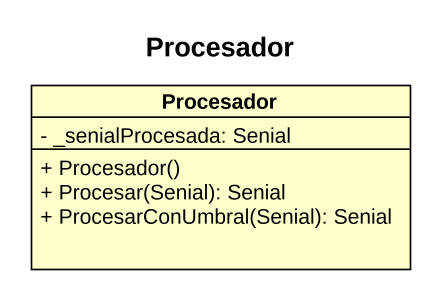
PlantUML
@startuml
title Procesador
hide circle
hide empty members
skinparam classAttributeIconSize 0
class Procesador {
  - _senialProcesada: Senial
  + Procesador()
  + Procesar(Senial): Senial
  + ProcesarConUmbral(Senial): Senial
}
@enduml
